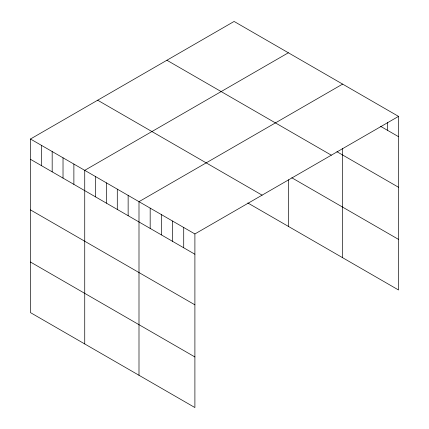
<?xml version="1.0" encoding="UTF-8"?>
<svg xmlns="http://www.w3.org/2000/svg" width="429" height="429" viewBox="0 0 429 429"><rect width="100%" height="100%" fill="white"/><g stroke="black" fill="none" stroke-linecap="round" stroke-linejoin="round"><path stroke-width="0.64" d="M398.53 116.382L194.9 233.95L194.9 407.55L30.47 312.618L30.47 139.012L234.1 21.45L398.53 116.382L398.53 289.988L247.806 202.965M288.363 52.778L84.733 170.34L84.733 343.945M342.621 84.105L138.996 201.668L138.996 375.273M380.641 126.351L398.53 136.679M336.91 151.694L398.53 187.269M166.902 60.248L331.333 155.18M291.79 177.767L398.53 239.393M97.667 100.22L262.098 195.152M30.47 139.012L194.9 233.95M30.47 159.309L194.9 254.241M30.47 209.899L194.9 304.831M30.47 262.022L194.9 356.96M387.349 122.367L387.349 130.223M342.621 148.337L342.621 257.711M288.363 179.783L288.363 226.378M183.719 227.493L183.719 247.785M172.538 221.037L172.538 241.329M161.358 214.58L161.358 234.872M150.177 208.124L150.177 228.421M128.142 195.404L128.142 215.696M117.289 189.141L117.289 209.432M106.435 182.872L106.435 203.169M95.587 176.609L95.587 196.9M73.879 164.076L73.879 184.368M63.025 157.813L63.025 178.105M52.177 151.544L52.177 171.836M41.323 145.281L41.323 165.573"/></g></svg>
